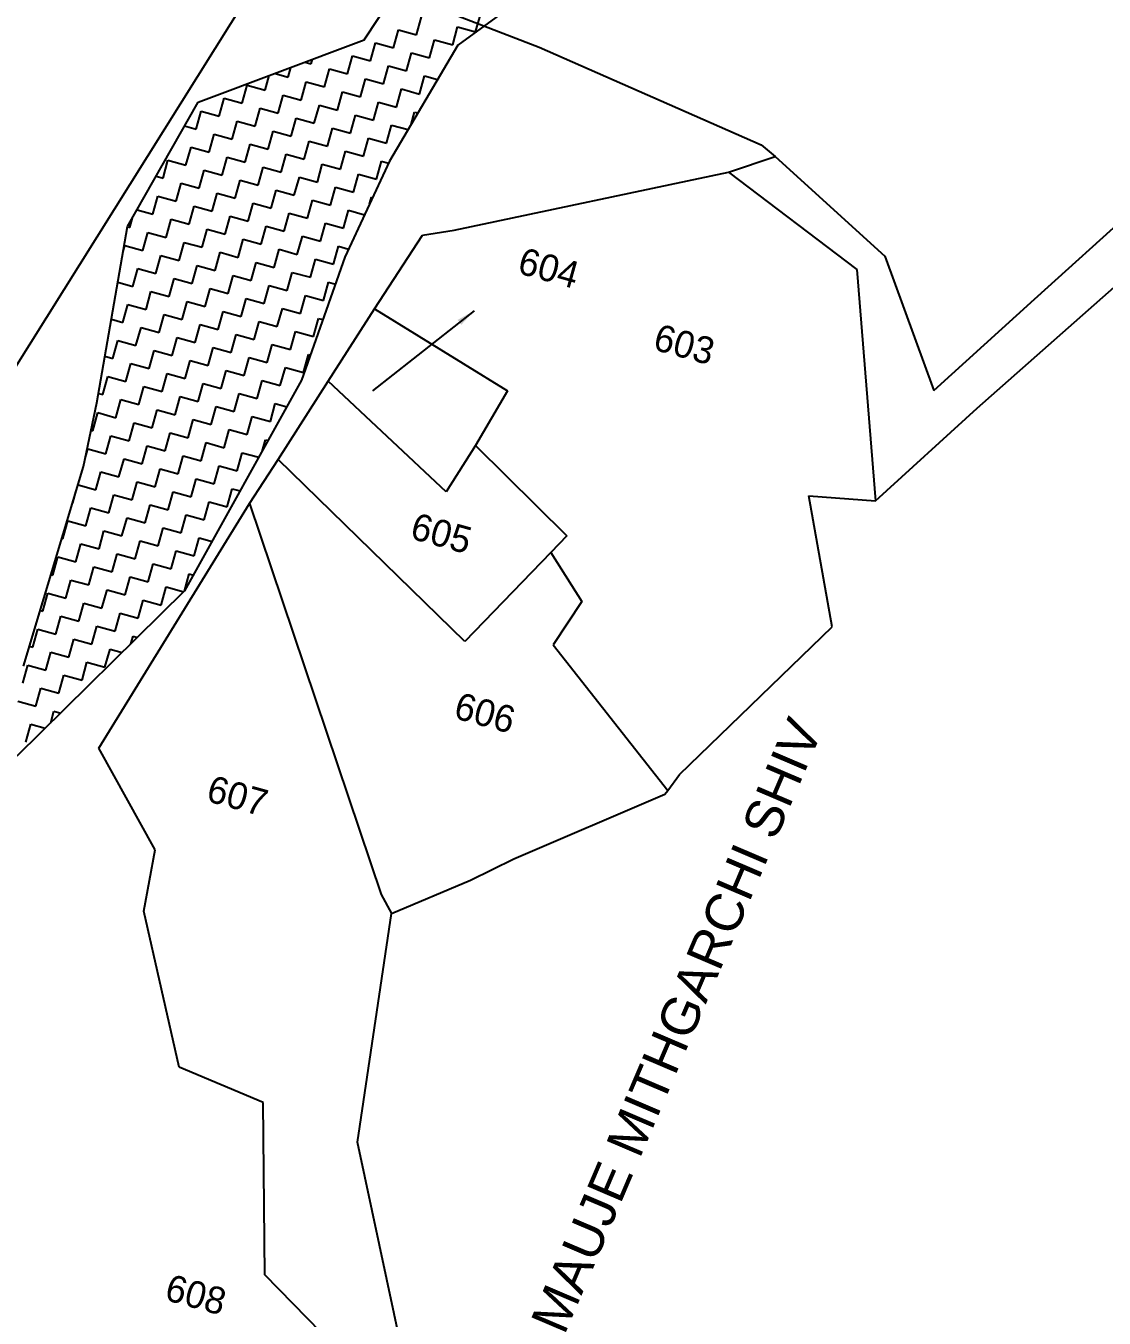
# Model space of a CAD drawing. Header units: metres. Extents: x 291974 to 293244, y 2020596 to 2023640.
# Drawn here: x 292947.7 to 293091.7, y 2022677 to 2022849.7 of the extents above; entities that cross this region are included whole.
import ezdxf
from ezdxf.enums import TextEntityAlignment as Align

# ---------------------------------------------------------------- set-up
doc = ezdxf.new("R2010")
doc.units = ezdxf.units.M
doc.header["$MEASUREMENT"] = 0
for name, color, linetype in [('POLY_HATCH', 12, 'Continuous'), ('POLY_PARCEL', 6, 'Continuous'), ('TEXT_MAPOUT', 7, 'Continuous'), ('TEXT_PARCEL', 7, 'Continuous'), ('V_BOUND_LINE', 7, 'Continuous')]:
    doc.layers.add(name, color=color, linetype=linetype)
doc.styles.get("Standard").update_dxf_attribs({"font": 'arial.ttf'})
doc.styles.add('TEXT_MAP', font='')
doc.styles.get('TEXT_MAP').set_extended_font_data('Kruti Dev 050')
doc.dimstyles.get("Standard").update_dxf_attribs({"dimtxt": 0.18, "dimasz": 0.18, "dimexe": 0.18, "dimexo": 0.0625, "dimgap": 0.09, "dimtad": 0, "dimtih": 1, "dimtoh": 1, "dimdec": 4, "dimzin": 0, "dimdsep": 46, "dimtxsty": 'Standard', "dimcen": 0.09, "dimadec": 0, "dimazin": 0, "dimtfac": 1, "dimtdec": 4, "dimtofl": 0, "dimtmove": 0, "dimatfit": 3, "dimfxl": 1, "dimtolj": 1, "dimtzin": 0, "dimarcsym": 0})

msp = doc.modelspace()

# ---------------------------------------------------------------- linework, layer by layer
at = {"layer": 'POLY_HATCH'}
for p, q in [((293022.76, 2022859.82), (293005.4, 2022847.18)), ((292992.9, 2022847.86), (292998.18, 2022856.03)), ((292970.72, 2022839.57), (292992.9, 2022847.86)), ((293005.4, 2022847.18), (292996.27, 2022831.65)), ((292961.29, 2022822.92), (292970.72, 2022839.57)), ((292996.27, 2022831.65), (292990.31, 2022818.85)), ((292957.17, 2022799.38), (292961.29, 2022822.92)), ((292990.31, 2022818.85), (292984.54, 2022802.39)), ((292984.54, 2022802.39), (292968.9, 2022774.22)), ((292955.4, 2022790.84), (292957.17, 2022799.38)), ((292947.4, 2022764.16), (292955.4, 2022790.84)), ((292968.9, 2022774.22), (292946.51, 2022752.14))]:
    msp.add_line(p, q, dxfattribs=at)
at = {"layer": 'POLY_HATCH', "linetype": 'Continuous'}
for p, q in [((292999.88, 2022848.54), (293000.55, 2022850.95)), ((293007.78, 2022848.95), (293008.45, 2022851.36)), ((292996.81, 2022846.8), (292997.47, 2022849.21)), ((292997.47, 2022849.21), (292999.88, 2022848.54)), ((293004.71, 2022847.21), (293005.37, 2022849.62)), ((293005.37, 2022849.62), (293007.78, 2022848.95)), ((292993.73, 2022845.06), (292994.39, 2022847.47)), ((292994.39, 2022847.47), (292996.81, 2022846.8)), ((293001.63, 2022845.47), (293002.29, 2022847.88)), ((293002.29, 2022847.88), (293004.71, 2022847.21)), ((292990.65, 2022843.32), (292991.32, 2022845.73)), ((292991.32, 2022845.73), (292993.73, 2022845.06)), ((292998.55, 2022843.72), (292999.22, 2022846.13)), ((292999.22, 2022846.13), (293001.63, 2022845.47)), ((292982.75, 2022842.91), (292983.1, 2022844.2)), ((292984.96, 2022844.89), (292985.83, 2022844.66)), ((292985.83, 2022844.66), (292986, 2022845.28)), ((292987.57, 2022841.58), (292988.24, 2022843.99)), ((292988.24, 2022843.99), (292990.65, 2022843.32)), ((292995.47, 2022841.98), (292996.14, 2022844.39)), ((292996.14, 2022844.39), (292998.55, 2022843.72)), ((292979.67, 2022841.17), (292980.21, 2022843.11)), ((292980.98, 2022843.4), (292982.75, 2022842.91)), ((292984.49, 2022839.83), (292985.16, 2022842.25)), ((292985.16, 2022842.25), (292987.57, 2022841.58)), ((292992.39, 2022840.24), (292993.06, 2022842.65)), ((292993.06, 2022842.65), (292995.47, 2022841.98)), ((293000.29, 2022840.64), (293000.96, 2022843.06)), ((293000.96, 2022843.06), (293002.69, 2022842.57)), ((292976.59, 2022839.43), (292977.26, 2022841.84)), ((292977.26, 2022841.84), (292979.67, 2022841.17)), ((292981.41, 2022838.09), (292982.08, 2022840.5)), ((292982.08, 2022840.5), (292984.49, 2022839.83)), ((292989.31, 2022838.5), (292989.98, 2022840.91)), ((292989.98, 2022840.91), (292992.39, 2022840.24)), ((292997.21, 2022838.9), (292997.88, 2022841.31)), ((292997.88, 2022841.31), (293000.29, 2022840.64)), ((292973.51, 2022837.69), (292974.18, 2022840.1)), ((292974.18, 2022840.1), (292976.59, 2022839.43)), ((292978.33, 2022836.35), (292979, 2022838.76)), ((292979, 2022838.76), (292981.41, 2022838.09)), ((292986.23, 2022836.76), (292986.9, 2022839.17)), ((292986.9, 2022839.17), (292989.31, 2022838.5)), ((292994.13, 2022837.16), (292994.8, 2022839.57)), ((292994.8, 2022839.57), (292997.21, 2022838.9)), ((292970.43, 2022835.95), (292971.1, 2022838.36)), ((292971.1, 2022838.36), (292973.51, 2022837.69)), ((292975.25, 2022834.61), (292975.92, 2022837.02)), ((292975.92, 2022837.02), (292978.33, 2022836.35)), ((292983.15, 2022835.01), (292983.82, 2022837.42)), ((292983.82, 2022837.42), (292986.23, 2022836.76)), ((292991.05, 2022835.42), (292991.72, 2022837.83)), ((292991.72, 2022837.83), (292994.13, 2022837.16)), ((292999.15, 2022836.56), (292999.62, 2022838.23)), ((292999.62, 2022838.23), (293000.07, 2022838.11)), ((292968.91, 2022836.37), (292970.43, 2022835.95)), ((292972.17, 2022832.87), (292972.84, 2022835.28)), ((292972.84, 2022835.28), (292975.25, 2022834.61)), ((292980.07, 2022833.27), (292980.74, 2022835.68)), ((292980.74, 2022835.68), (292983.15, 2022835.01)), ((292987.97, 2022833.68), (292988.64, 2022836.09)), ((292988.64, 2022836.09), (292991.05, 2022835.42)), ((292995.87, 2022834.08), (292996.54, 2022836.49)), ((292996.54, 2022836.49), (292998.76, 2022835.88)), ((292969.09, 2022831.13), (292969.76, 2022833.54)), ((292969.76, 2022833.54), (292972.17, 2022832.87)), ((292976.99, 2022831.53), (292977.66, 2022833.94)), ((292977.66, 2022833.94), (292980.07, 2022833.27)), ((292984.89, 2022831.94), (292985.56, 2022834.35)), ((292985.56, 2022834.35), (292987.97, 2022833.68)), ((292992.79, 2022832.34), (292993.46, 2022834.75)), ((292993.46, 2022834.75), (292995.87, 2022834.08)), ((292966.02, 2022829.38), (292966.68, 2022831.79)), ((292966.68, 2022831.79), (292969.09, 2022831.13)), ((292973.92, 2022829.79), (292974.58, 2022832.2)), ((292974.58, 2022832.2), (292976.99, 2022831.53)), ((292981.82, 2022830.19), (292982.48, 2022832.6)), ((292982.48, 2022832.6), (292984.89, 2022831.94)), ((292989.71, 2022830.6), (292990.38, 2022833.01)), ((292990.38, 2022833.01), (292992.79, 2022832.34)), ((292994.54, 2022829.26), (292995.2, 2022831.67)), ((292995.2, 2022831.67), (292996.16, 2022831.41)), ((292970.84, 2022828.05), (292971.5, 2022830.46)), ((292971.5, 2022830.46), (292973.92, 2022829.79)), ((292978.74, 2022828.45), (292979.4, 2022830.86)), ((292979.4, 2022830.86), (292981.82, 2022830.19)), ((292986.64, 2022828.86), (292987.3, 2022831.27)), ((292987.3, 2022831.27), (292989.71, 2022830.6)), ((292991.46, 2022827.52), (292992.13, 2022829.93)), ((292992.13, 2022829.93), (292994.54, 2022829.26)), ((292965.1, 2022829.64), (292966.02, 2022829.38)), ((292967.76, 2022826.3), (292968.43, 2022828.71)), ((292968.43, 2022828.71), (292970.84, 2022828.05)), ((292975.66, 2022826.71), (292976.33, 2022829.12)), ((292976.33, 2022829.12), (292978.74, 2022828.45)), ((292983.56, 2022827.11), (292984.23, 2022829.52)), ((292984.23, 2022829.52), (292986.64, 2022828.86)), ((292988.38, 2022825.78), (292989.05, 2022828.19)), ((292989.05, 2022828.19), (292991.46, 2022827.52)), ((292964.68, 2022824.56), (292965.35, 2022826.97)), ((292965.35, 2022826.97), (292967.76, 2022826.3)), ((292972.58, 2022824.97), (292973.25, 2022827.38)), ((292973.25, 2022827.38), (292975.66, 2022826.71)), ((292980.48, 2022825.37), (292981.15, 2022827.78)), ((292981.15, 2022827.78), (292983.56, 2022827.11)), ((292985.3, 2022824.04), (292985.97, 2022826.45)), ((292985.97, 2022826.45), (292988.38, 2022825.78)), ((292993.62, 2022825.95), (292993.87, 2022826.85)), ((292993.87, 2022826.85), (292994.02, 2022826.81)), ((292962.55, 2022825.15), (292964.68, 2022824.56)), ((292969.5, 2022823.23), (292970.17, 2022825.64)), ((292970.17, 2022825.64), (292972.58, 2022824.97)), ((292977.4, 2022823.63), (292978.07, 2022826.04)), ((292978.07, 2022826.04), (292980.48, 2022825.37)), ((292990.12, 2022822.7), (292990.79, 2022825.11)), ((292990.79, 2022825.11), (292992.95, 2022824.51)), ((292961.6, 2022822.82), (292961.95, 2022824.09)), ((292966.42, 2022821.48), (292967.09, 2022823.89)), ((292967.09, 2022823.89), (292969.5, 2022823.23)), ((292974.32, 2022821.89), (292974.99, 2022824.3)), ((292974.99, 2022824.3), (292977.4, 2022823.63)), ((292982.22, 2022822.29), (292982.89, 2022824.7)), ((292982.89, 2022824.7), (292985.3, 2022824.04)), ((292987.04, 2022820.96), (292987.71, 2022823.37)), ((292987.71, 2022823.37), (292990.12, 2022822.7)), ((292961.28, 2022822.91), (292961.6, 2022822.82)), ((292963.34, 2022819.74), (292964.01, 2022822.15)), ((292964.01, 2022822.15), (292966.42, 2022821.48)), ((292971.24, 2022820.15), (292971.91, 2022822.56)), ((292971.91, 2022822.56), (292974.32, 2022821.89)), ((292979.14, 2022820.55), (292979.81, 2022822.96)), ((292979.81, 2022822.96), (292982.22, 2022822.29)), ((292983.96, 2022819.21), (292984.63, 2022821.62)), ((292984.63, 2022821.62), (292987.04, 2022820.96)), ((292960.71, 2022819.6), (292960.93, 2022820.41)), ((292960.93, 2022820.41), (292963.34, 2022819.74)), ((292968.16, 2022818.4), (292968.83, 2022820.81)), ((292968.83, 2022820.81), (292971.24, 2022820.15)), ((292976.06, 2022818.81), (292976.73, 2022821.22)), ((292976.73, 2022821.22), (292979.14, 2022820.55)), ((292980.88, 2022817.47), (292981.55, 2022819.88)), ((292981.55, 2022819.88), (292983.96, 2022819.21)), ((292988.78, 2022817.88), (292989.45, 2022820.29)), ((292989.45, 2022820.29), (292990.81, 2022819.91)), ((292965.08, 2022816.66), (292965.75, 2022819.07)), ((292965.75, 2022819.07), (292968.16, 2022818.4)), ((292972.98, 2022817.07), (292973.65, 2022819.48)), ((292973.65, 2022819.48), (292976.06, 2022818.81)), ((292977.8, 2022815.73), (292978.47, 2022818.14)), ((292978.47, 2022818.14), (292980.88, 2022817.47)), ((292985.7, 2022816.14), (292986.37, 2022818.55)), ((292986.37, 2022818.55), (292988.78, 2022817.88)), ((292962, 2022814.92), (292962.67, 2022817.33)), ((292962.67, 2022817.33), (292965.08, 2022816.66)), ((292969.9, 2022815.33), (292970.57, 2022817.74)), ((292970.57, 2022817.74), (292972.98, 2022817.07)), ((292974.72, 2022813.99), (292975.39, 2022816.4)), ((292975.39, 2022816.4), (292977.8, 2022815.73)), ((292982.62, 2022814.39), (292983.29, 2022816.8)), ((292983.29, 2022816.8), (292985.7, 2022816.14)), ((292959.99, 2022815.48), (292962, 2022814.92)), ((292966.82, 2022813.58), (292967.49, 2022815.99)), ((292967.49, 2022815.99), (292969.9, 2022815.33)), ((292971.65, 2022812.25), (292972.31, 2022814.66)), ((292972.31, 2022814.66), (292974.72, 2022813.99)), ((292979.55, 2022812.65), (292980.21, 2022815.06)), ((292980.21, 2022815.06), (292982.62, 2022814.39)), ((292987.45, 2022813.06), (292988.11, 2022815.47)), ((292988.11, 2022815.47), (292989.04, 2022815.21)), ((292963.75, 2022811.84), (292964.41, 2022814.25)), ((292964.41, 2022814.25), (292966.82, 2022813.58)), ((292968.57, 2022810.5), (292969.24, 2022812.92)), ((292969.24, 2022812.92), (292971.65, 2022812.25)), ((292976.47, 2022810.91), (292977.14, 2022813.32)), ((292977.14, 2022813.32), (292979.55, 2022812.65)), ((292984.37, 2022811.31), (292985.04, 2022813.72)), ((292985.04, 2022813.72), (292987.45, 2022813.06)), ((292960.67, 2022810.1), (292961.34, 2022812.51)), ((292961.34, 2022812.51), (292963.75, 2022811.84)), ((292965.49, 2022808.76), (292966.16, 2022811.17)), ((292966.16, 2022811.17), (292968.57, 2022810.5)), ((292973.39, 2022809.17), (292974.06, 2022811.58)), ((292974.06, 2022811.58), (292976.47, 2022810.91)), ((292981.29, 2022809.57), (292981.96, 2022811.98)), ((292981.96, 2022811.98), (292984.37, 2022811.31)), ((292959.12, 2022810.53), (292960.67, 2022810.1)), ((292962.41, 2022807.02), (292963.08, 2022809.43)), ((292963.08, 2022809.43), (292965.49, 2022808.76)), ((292970.31, 2022807.43), (292970.98, 2022809.84)), ((292970.98, 2022809.84), (292973.39, 2022809.17)), ((292978.21, 2022807.83), (292978.88, 2022810.24)), ((292978.88, 2022810.24), (292981.29, 2022809.57)), ((292986.11, 2022808.24), (292986.78, 2022810.65)), ((292986.78, 2022810.65), (292987.38, 2022810.48)), ((292959.33, 2022805.28), (292960, 2022807.69)), ((292960, 2022807.69), (292962.41, 2022807.02)), ((292967.23, 2022805.68), (292967.9, 2022808.09)), ((292967.9, 2022808.09), (292970.31, 2022807.43)), ((292975.13, 2022806.09), (292975.8, 2022808.5)), ((292975.8, 2022808.5), (292978.21, 2022807.83)), ((292983.03, 2022806.49), (292983.7, 2022808.9)), ((292983.7, 2022808.9), (292986.11, 2022808.24)), ((292964.15, 2022803.94), (292964.82, 2022806.35)), ((292964.82, 2022806.35), (292967.23, 2022805.68)), ((292972.05, 2022804.35), (292972.72, 2022806.76)), ((292972.72, 2022806.76), (292975.13, 2022806.09)), ((292979.95, 2022804.75), (292980.62, 2022807.16)), ((292980.62, 2022807.16), (292983.03, 2022806.49)), ((292984.77, 2022803.41), (292985.44, 2022805.82)), ((292985.44, 2022805.82), (292985.72, 2022805.75)), ((292958.25, 2022805.58), (292959.33, 2022805.28)), ((292961.07, 2022802.2), (292961.74, 2022804.61)), ((292961.74, 2022804.61), (292964.15, 2022803.94)), ((292968.97, 2022802.6), (292969.64, 2022805.02)), ((292969.64, 2022805.02), (292972.05, 2022804.35)), ((292976.87, 2022803.01), (292977.54, 2022805.42)), ((292977.54, 2022805.42), (292979.95, 2022804.75)), ((292981.69, 2022801.67), (292982.36, 2022804.08)), ((292982.36, 2022804.08), (292984.77, 2022803.41)), ((292957.99, 2022800.46), (292958.66, 2022802.87)), ((292958.66, 2022802.87), (292961.07, 2022802.2)), ((292965.89, 2022800.86), (292966.56, 2022803.27)), ((292966.56, 2022803.27), (292968.97, 2022802.6)), ((292973.79, 2022801.27), (292974.46, 2022803.68)), ((292974.46, 2022803.68), (292976.87, 2022803.01)), ((292978.61, 2022799.93), (292979.28, 2022802.34)), ((292979.28, 2022802.34), (292981.69, 2022801.67)), ((292957.39, 2022800.63), (292957.99, 2022800.46)), ((292962.81, 2022799.12), (292963.48, 2022801.53)), ((292963.48, 2022801.53), (292965.89, 2022800.86)), ((292970.71, 2022799.53), (292971.38, 2022801.94)), ((292971.38, 2022801.94), (292973.79, 2022801.27)), ((292975.53, 2022798.19), (292976.2, 2022800.6)), ((292976.2, 2022800.6), (292978.61, 2022799.93)), ((292959.73, 2022797.38), (292960.4, 2022799.79)), ((292960.4, 2022799.79), (292962.81, 2022799.12)), ((292967.63, 2022797.78), (292968.3, 2022800.19)), ((292968.3, 2022800.19), (292970.71, 2022799.53)), ((292972.46, 2022796.45), (292973.12, 2022798.86)), ((292973.12, 2022798.86), (292975.53, 2022798.19)), ((292980.36, 2022796.85), (292981.02, 2022799.26)), ((292981.02, 2022799.26), (292982.57, 2022798.83)), ((292956.66, 2022795.64), (292957.32, 2022798.05)), ((292957.32, 2022798.05), (292959.73, 2022797.38)), ((292964.56, 2022796.04), (292965.22, 2022798.45)), ((292965.22, 2022798.45), (292967.63, 2022797.78)), ((292969.38, 2022794.7), (292970.04, 2022797.12)), ((292970.04, 2022797.12), (292972.46, 2022796.45)), ((292977.28, 2022795.11), (292977.94, 2022797.52)), ((292977.94, 2022797.52), (292980.36, 2022796.85)), ((292956.41, 2022795.71), (292956.66, 2022795.64)), ((292961.48, 2022794.3), (292962.15, 2022796.71)), ((292962.15, 2022796.71), (292964.56, 2022796.04)), ((292966.3, 2022792.96), (292966.97, 2022795.37)), ((292966.97, 2022795.37), (292969.38, 2022794.7)), ((292974.2, 2022793.37), (292974.87, 2022795.78)), ((292974.87, 2022795.78), (292977.28, 2022795.11)), ((292958.4, 2022792.56), (292959.07, 2022794.97)), ((292959.07, 2022794.97), (292961.48, 2022794.3)), ((292963.22, 2022791.22), (292963.89, 2022793.63)), ((292963.89, 2022793.63), (292966.3, 2022792.96)), ((292971.12, 2022791.63), (292971.79, 2022794.04)), ((292971.79, 2022794.04), (292974.2, 2022793.37)), ((292979.25, 2022792.86), (292979.69, 2022794.44)), ((292979.69, 2022794.44), (292980.07, 2022794.34)), ((292955.63, 2022791.92), (292955.99, 2022793.23)), ((292955.99, 2022793.23), (292958.4, 2022792.56)), ((292968.04, 2022789.88), (292968.71, 2022792.29)), ((292968.71, 2022792.29), (292971.12, 2022791.63)), ((292975.94, 2022790.29), (292976.61, 2022792.7)), ((292976.61, 2022792.7), (292978.82, 2022792.09)), ((292960.14, 2022789.48), (292960.81, 2022791.89)), ((292960.81, 2022791.89), (292963.22, 2022791.22)), ((292964.96, 2022788.14), (292965.63, 2022790.55)), ((292965.63, 2022790.55), (292968.04, 2022789.88)), ((292972.86, 2022788.55), (292973.53, 2022790.96)), ((292973.53, 2022790.96), (292975.94, 2022790.29)), ((292957.06, 2022787.74), (292957.73, 2022790.15)), ((292957.73, 2022790.15), (292960.14, 2022789.48)), ((292961.88, 2022786.4), (292962.55, 2022788.81)), ((292962.55, 2022788.81), (292964.96, 2022788.14)), ((292969.78, 2022786.8), (292970.45, 2022789.22)), ((292970.45, 2022789.22), (292972.86, 2022788.55)), ((292953.98, 2022786), (292954.38, 2022787.45)), ((292954.67, 2022788.4), (292957.06, 2022787.74)), ((292958.8, 2022784.66), (292959.47, 2022787.07)), ((292959.47, 2022787.07), (292961.88, 2022786.4)), ((292966.7, 2022785.06), (292967.37, 2022787.47)), ((292967.37, 2022787.47), (292969.78, 2022786.8)), ((292974.6, 2022785.47), (292975.27, 2022787.88)), ((292975.27, 2022787.88), (292976.32, 2022787.59)), ((292953.95, 2022786), (292953.98, 2022786)), ((292955.72, 2022782.92), (292956.39, 2022785.33)), ((292956.39, 2022785.33), (292958.8, 2022784.66)), ((292963.62, 2022783.32), (292964.29, 2022785.73)), ((292964.29, 2022785.73), (292966.7, 2022785.06)), ((292971.52, 2022783.73), (292972.19, 2022786.14)), ((292972.19, 2022786.14), (292974.6, 2022785.47)), ((292952.64, 2022781.17), (292953.31, 2022783.58)), ((292953.31, 2022783.58), (292955.72, 2022782.92)), ((292960.54, 2022781.58), (292961.21, 2022783.99)), ((292961.21, 2022783.99), (292963.62, 2022783.32)), ((292968.44, 2022781.98), (292969.11, 2022784.39)), ((292969.11, 2022784.39), (292971.52, 2022783.73)), ((292957.47, 2022779.84), (292958.13, 2022782.25)), ((292958.13, 2022782.25), (292960.54, 2022781.58)), ((292965.37, 2022780.24), (292966.03, 2022782.65)), ((292966.03, 2022782.65), (292968.44, 2022781.98)), ((292952.51, 2022781.21), (292952.64, 2022781.17)), ((292954.39, 2022778.1), (292955.05, 2022780.51)), ((292955.05, 2022780.51), (292957.47, 2022779.84)), ((292962.29, 2022778.5), (292962.95, 2022780.91)), ((292962.95, 2022780.91), (292965.37, 2022780.24)), ((292970.19, 2022778.9), (292970.85, 2022781.32)), ((292970.85, 2022781.32), (292972.57, 2022780.84)), ((292951.31, 2022776.35), (292951.98, 2022778.76)), ((292951.98, 2022778.76), (292954.39, 2022778.1)), ((292959.21, 2022776.76), (292959.88, 2022779.17)), ((292959.88, 2022779.17), (292962.29, 2022778.5)), ((292967.11, 2022777.16), (292967.78, 2022779.57)), ((292967.78, 2022779.57), (292970.19, 2022778.9)), ((292951.08, 2022776.42), (292951.31, 2022776.35)), ((292956.13, 2022775.02), (292956.8, 2022777.43)), ((292956.8, 2022777.43), (292959.21, 2022776.76)), ((292964.03, 2022775.42), (292964.7, 2022777.83)), ((292964.7, 2022777.83), (292967.11, 2022777.16)), ((292968.88, 2022774.21), (292969.52, 2022776.49)), ((292969.52, 2022776.49), (292970.08, 2022776.34)), ((292953.05, 2022773.27), (292953.72, 2022775.68)), ((292953.72, 2022775.68), (292956.13, 2022775.02)), ((292960.95, 2022773.68), (292961.62, 2022776.09)), ((292961.62, 2022776.09), (292964.03, 2022775.42)), ((292965.77, 2022772.34), (292966.44, 2022774.75)), ((292966.44, 2022774.75), (292968.78, 2022774.1)), ((292949.97, 2022771.53), (292950.64, 2022773.94)), ((292950.64, 2022773.94), (292953.05, 2022773.27)), ((292957.87, 2022771.94), (292958.54, 2022774.35)), ((292958.54, 2022774.35), (292960.95, 2022773.68)), ((292962.69, 2022770.6), (292963.36, 2022773.01)), ((292963.36, 2022773.01), (292965.77, 2022772.34)), ((292949.64, 2022771.62), (292949.97, 2022771.53)), ((292954.79, 2022770.2), (292955.46, 2022772.61)), ((292955.46, 2022772.61), (292957.87, 2022771.94)), ((292959.61, 2022768.86), (292960.28, 2022771.27)), ((292960.28, 2022771.27), (292962.69, 2022770.6)), ((292951.71, 2022768.45), (292952.38, 2022770.86)), ((292952.38, 2022770.86), (292954.79, 2022770.2)), ((292956.53, 2022767.12), (292957.2, 2022769.53)), ((292957.2, 2022769.53), (292959.61, 2022768.86)), ((292948.63, 2022766.71), (292949.3, 2022769.12)), ((292949.3, 2022769.12), (292951.71, 2022768.45)), ((292953.45, 2022765.37), (292954.12, 2022767.78)), ((292954.12, 2022767.78), (292956.53, 2022767.12)), ((292961.74, 2022767.16), (292962.02, 2022768.19)), ((292962.02, 2022768.19), (292962.62, 2022768.02)), ((292948.2, 2022766.83), (292948.63, 2022766.71)), ((292950.38, 2022763.63), (292951.04, 2022766.04)), ((292951.04, 2022766.04), (292953.45, 2022765.37)), ((292958.27, 2022764.04), (292958.94, 2022766.45)), ((292958.94, 2022766.45), (292960.56, 2022766)), ((292947.3, 2022761.89), (292947.96, 2022764.3)), ((292947.96, 2022764.3), (292950.38, 2022763.63)), ((292955.2, 2022762.3), (292955.86, 2022764.71)), ((292955.86, 2022764.71), (292958.27, 2022764.04)), ((292952.12, 2022760.55), (292952.79, 2022762.96)), ((292952.79, 2022762.96), (292955.2, 2022762.3)), ((292949.04, 2022758.81), (292949.71, 2022761.22)), ((292949.71, 2022761.22), (292952.12, 2022760.55)), ((292946.63, 2022759.48), (292949.04, 2022758.81)), ((292951.02, 2022756.58), (292951.45, 2022758.14)), ((292951.45, 2022758.14), (292952.35, 2022757.89)), ((292947.7, 2022753.99), (292948.37, 2022756.4)), ((292948.37, 2022756.4), (292950.29, 2022755.87))]:
    msp.add_line(p, q, dxfattribs=at)
at = {"layer": 'POLY_PARCEL'}
for p, q in [((292981.48, 2022860.37), (292940.15, 2022794.34)), ((292981.48, 2022860.37), (293016.27, 2022846.9)), ((293016.27, 2022846.9), (293045.92, 2022833.84)), ((293082.42, 2022813.22), (293108.53, 2022836.81)), ((293045.92, 2022833.84), (293047.78, 2022832.3)), ((293041.55, 2022830.2), (293047.78, 2022832.3)), ((293047.78, 2022832.3), (293062.44, 2022818.96)), ((293004.91, 2022822.42), (293041.55, 2022830.2)), ((293041.55, 2022830.2), (293058.71, 2022817.17)), ((292994.28, 2022811.91), (293000.7, 2022821.77)), ((293000.7, 2022821.77), (293004.91, 2022822.42)), ((293062.44, 2022818.96), (293068.96, 2022801.03)), ((293058.71, 2022817.17), (293061.18, 2022786.25)), ((293068.96, 2022801.03), (293082.42, 2022813.22)), ((292988.08, 2022802.24), (292994.28, 2022811.91)), ((292994.28, 2022811.91), (293012.02, 2022800.95)), ((292981.38, 2022791.81), (292988.08, 2022802.24)), ((293003.85, 2022787.49), (292988.08, 2022802.24)), ((293012.02, 2022800.95), (293007.78, 2022793.66)), ((293007.78, 2022793.66), (293003.85, 2022787.49)), ((293007.78, 2022793.66), (293019.96, 2022781.61)), ((292977.59, 2022785.91), (292981.38, 2022791.81)), ((293006.35, 2022767.45), (292981.38, 2022791.81)), ((292957.43, 2022753.2), (292977.59, 2022785.91)), ((292977.59, 2022785.91), (292995.17, 2022733.66)), ((293019.96, 2022781.61), (293017.8, 2022779.36)), ((293017.8, 2022779.36), (293006.35, 2022767.45)), ((293017.8, 2022779.36), (293021.96, 2022772.8)), ((293021.96, 2022772.8), (293018.13, 2022767)), ((293018.13, 2022767), (293033.43, 2022747.56)), ((292964.96, 2022739.63), (292957.43, 2022753.2)), ((292963.48, 2022731.43), (292964.96, 2022739.63)), ((292995.17, 2022733.66), (292996.56, 2022731.1)), ((292968.18, 2022710.58), (292963.48, 2022731.43)), ((292979.38, 2022705.86), (292968.18, 2022710.58)), ((292979.64, 2022682.81), (292979.38, 2022705.86)), ((292989.06, 2022673.14), (292979.64, 2022682.81))]:
    msp.add_line(p, q, dxfattribs=at)
at = {"layer": 'V_BOUND_LINE'}
for p, q in [((293074.75, 2022798.65), (293117.4, 2022836.39)), ((293061.18, 2022786.25), (293074.75, 2022798.65)), ((293055.42, 2022769.43), (293052.3, 2022786.93)), ((293052.3, 2022786.93), (293061.18, 2022786.25)), ((293035.01, 2022749.69), (293055.42, 2022769.43)), ((293033.43, 2022747.56), (293035.01, 2022749.69)), ((293012.87, 2022738.42), (293033.03, 2022747.04)), ((293033.03, 2022747.04), (293033.43, 2022747.56)), ((293007.1, 2022735.58), (293012.87, 2022738.42)), ((292996.56, 2022731.1), (293007.1, 2022735.58)), ((292992, 2022700.56), (292996.56, 2022731.1)), ((293000.41, 2022661.03), (292992, 2022700.56))]:
    msp.add_line(p, q, dxfattribs=at)

# ---------------------------------------------------------------- texts
at = {"layer": 'TEXT_MAPOUT'}
msp.add_text('MAUJE MITHGARCHI SHIV', height=5.0029, rotation=66.8996, dxfattribs=at).set_placement((293019.62, 2022674.64))
at = {"layer": 'TEXT_PARCEL', "style": 'TEXT_MAP'}
for s, p in [('604', (293017.07, 2022815.66)), ('603', (293035.18, 2022805.45)), ('605', (293002.73, 2022780.2)), ('606', (293008.55, 2022756.2)), ('607', (292975.5, 2022745.11)), ('608', (292969.94, 2022678.44))]:
    msp.add_text(s, height=3.602, rotation=344.4986, dxfattribs=at).set_placement(p, align=Align.CENTER)

# ---------------------------------------------------------------- leaders
msp.add_leader([(293007.58, 2022811.67), (292994.01, 2022800.97)], dimstyle='Standard', override={"dimtxt": 2.5, "dimasz": 2.5, "dimexe": 1.25, "dimexo": 0.625, "dimgap": 0.625, "dimtad": 1, "dimtih": 0, "dimtoh": 0, "dimzin": 8, "dimcen": 2.5, "dimtofl": 1})

doc.saveas('drawing.dxf')
